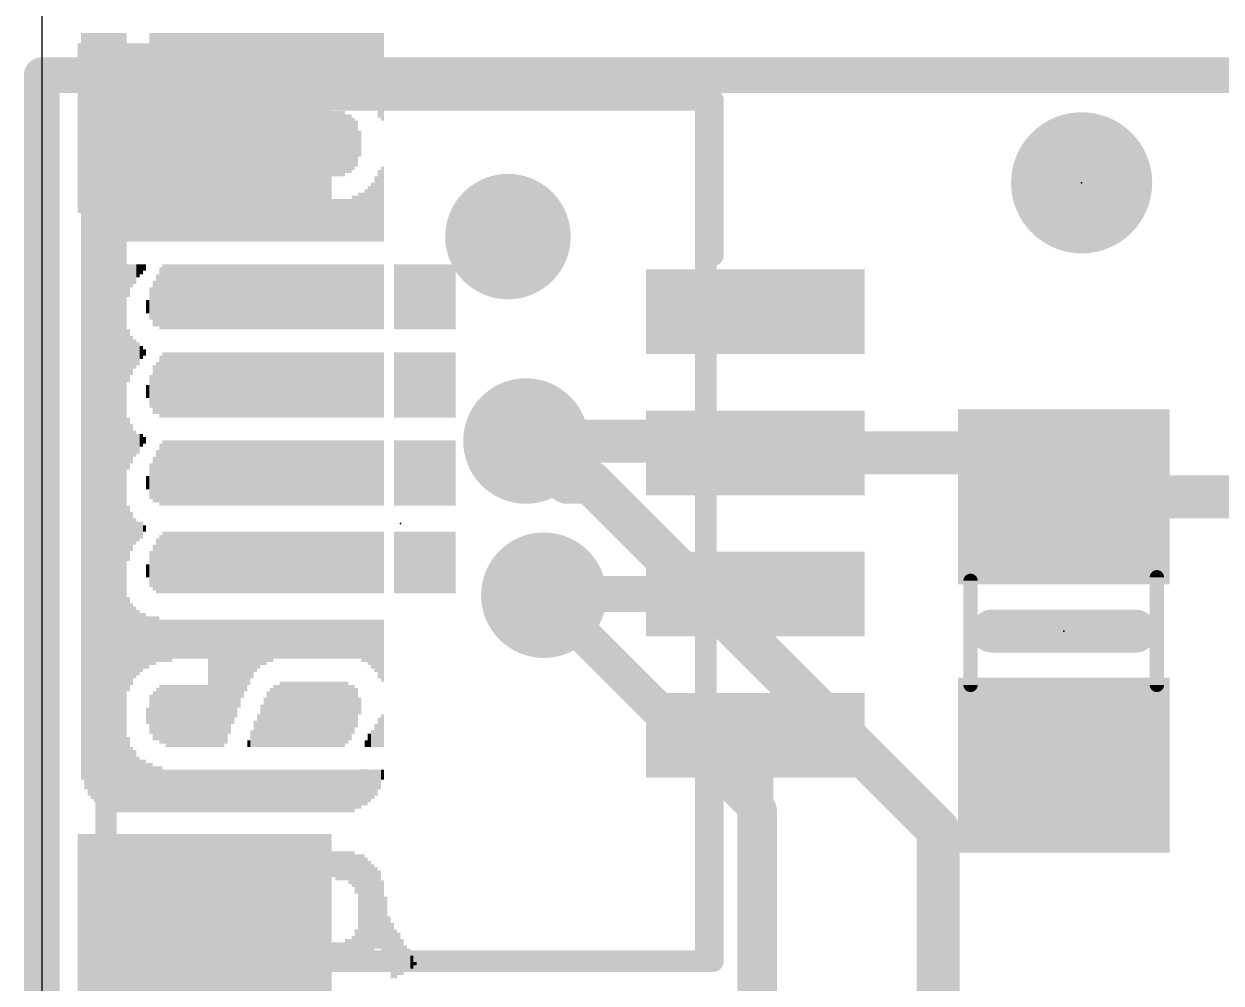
# Model space of a CAD drawing. Extents: x -8.6 to 30.2, y -8.2 to 38.7.
# Drawn here: x -0.13 to 8.35, y 5 to 11.79 of the extents above; entities that cross this region are included whole.
import ezdxf

# ---------------------------------------------------------------- set-up
doc = ezdxf.new("R2010")
doc.units = 0
for name, color, linetype in [('1', 12, 'CONTINUOUS'), ('16', 5, 'CONTINUOUS'), ('18', 110, 'CONTINUOUS'), ('20', 53, 'CONTINUOUS'), ('21', 40, 'CONTINUOUS'), ('22', 6, 'CONTINUOUS'), ('23', 40, 'CONTINUOUS'), ('47', 253, 'CONTINUOUS'), ('51', 253, 'CONTINUOUS')]:
    doc.layers.add(name, color=color, linetype=linetype)

# ---------------------------------------------------------------- blocks, each defined once
blk = doc.blocks.new('RECT')
blk.add_solid([(-0.5, -0.5), (0.5, -0.5), (-0.5, 0.5), (0.5, 0.5)])
blk = doc.blocks.new('PIE')
at = {"const_width": 0.5}
blk.add_lwpolyline([(0, -0.25, 1), (0, 0.25, 1), (0, -0.25)], format="xyb", dxfattribs=at)
blk = doc.blocks.new('ROUNDV')
at = {"const_width": 0.5}
blk.add_lwpolyline([(0, -0.25, 1), (0, 0.25, 1), (0, -0.25)], format="xyb", dxfattribs=at)

msp = doc.modelspace()

# ---------------------------------------------------------------- linework, layer by layer
at = {"layer": '1'}
for points, const_width in [([(0, 0), (0, 11.43)], 0.254), ([(0, 11.43), (25.4, 11.43)], 0.254), ([(4.9698, 8.8392), (3.429, 8.8392)], 0.3048), ([(5.054, 8.755), (4.9698, 8.8392)], 0.3048), ([(5.054, 8.755), (6.927, 8.755)], 0.3048), ([(6.927, 8.755), (7.239, 8.443)], 0.3048), ([(7.239, 8.443), (9.718, 8.443)], 0.3048), ([(3.564, 7.755), (3.556, 7.747)], 0.254), ([(5.054, 7.755), (3.564, 7.755)], 0.254), ([(5.054, 6.755), (5.054, 1.677)], 0.254)]:
    msp.add_lwpolyline(points, dxfattribs=dict(at, const_width=const_width))
for points, const_width in [([(0.0635, 11.43, 1), (-0.0635, 11.43)], 0.127), ([(0, 11.4935, 1), (0, 11.3665)], 0.127), ([(3.429, 8.9154, 1), (3.429, 8.763)], 0.1524), ([(5.0237, 8.8931, 1), (4.9159, 8.7853)], 0.1524), ([(4.9698, 8.763, 1), (4.9698, 8.9154)], 0.1524), ([(5.054, 8.8312, 1), (5.054, 8.6788)], 0.1524), ([(6.9809, 8.8089, 1), (6.8731, 8.7011)], 0.1524), ([(6.927, 8.6788, 1), (6.927, 8.8312)], 0.1524), ([(5.0001, 8.7011, 1), (5.1079, 8.8089)], 0.1524), ([(7.239, 8.5192, 1), (7.239, 8.3668)], 0.1524), ([(7.1851, 8.3891, 1), (7.2929, 8.4969)], 0.1524), ([(3.5111, 7.7919, 1), (3.6009, 7.7021)], 0.127), ([(3.564, 7.8185, 1), (3.564, 7.6915)], 0.127), ([(3.6089, 7.7101, 1), (3.5191, 7.7999)], 0.127), ([(5.054, 7.6915, 1), (5.054, 7.8185)], 0.127), ([(5.1175, 6.755, 1), (4.9905, 6.755)], 0.127)]:
    msp.add_lwpolyline(points, format="xyb", dxfattribs=dict(at, const_width=const_width))
at = {"layer": '16'}
for points, const_width in [([(0, 11.43), (25.4, 11.43)], 0.254), ([(0, 0), (0, 11.43)], 0.254), ([(3.429, 8.8392), (3.7211, 8.5471)], 0.3048), ([(3.7211, 8.5471), (3.8874, 8.5471)], 0.3048), ([(3.8874, 8.5471), (6.35, 6.0845)], 0.3048), ([(3.556, 7.747), (5.08, 6.223)], 0.254), ([(5.08, 6.223), (5.08, 1.7048)], 0.254), ([(6.35, 6.0845), (6.35, 2.54)], 0.3048)]:
    msp.add_lwpolyline(points, dxfattribs=dict(at, const_width=const_width))
for points, const_width in [([(0, 11.4935, 1), (0, 11.3665)], 0.127), ([(0.0635, 11.43, 1), (-0.0635, 11.43)], 0.127), ([(3.4829, 8.8931, 1), (3.3751, 8.7853)], 0.1524), ([(3.7211, 8.6233, 1), (3.7211, 8.4709)], 0.1524), ([(3.6672, 8.4932, 1), (3.775, 8.601)], 0.1524), ([(3.9413, 8.601, 1), (3.8335, 8.4932)], 0.1524), ([(3.8874, 8.4709, 1), (3.8874, 8.6233)], 0.1524), ([(3.6009, 7.7919, 1), (3.5111, 7.7021)], 0.127), ([(5.1435, 6.223, 1), (5.0165, 6.223)], 0.127), ([(5.0351, 6.1781, 1), (5.1249, 6.2679)], 0.127), ([(6.4262, 6.0845, 1), (6.2738, 6.0845)], 0.1524), ([(6.2961, 6.0306, 1), (6.4039, 6.1384)], 0.1524)]:
    msp.add_lwpolyline(points, format="xyb", dxfattribs=dict(at, const_width=const_width))
at = {"layer": '20'}
msp.add_line((0, 29.21), (0, 2.54), dxfattribs=at)
at = {"layer": '21'}
for points, const_width in [([(2.154, 11.255), (4.754, 11.255)], 0.1524), ([(4.754, 11.255), (4.754, 10.155)], 0.1524), ([(0.454, 10.355), (0.454, 6.155)], 0.1524), ([(7.747, 7.493), (6.731, 7.493)], 0.3048), ([(4.754, 6.355), (4.754, 5.155)], 0.1524), ([(4.754, 5.155), (2.154, 5.155)], 0.1524)]:
    msp.add_lwpolyline(points, dxfattribs=dict(at, const_width=const_width))
for points, const_width in [([(2.154, 11.2931, 1), (2.154, 11.2169)], 0.0762), ([(4.7921, 11.255, 1), (4.7159, 11.255)], 0.0762), ([(4.754, 11.2169, 1), (4.754, 11.2931)], 0.0762), ([(0.4921, 10.355, 1), (0.4159, 10.355)], 0.0762), ([(4.7159, 10.155, 1), (4.7921, 10.155)], 0.0762), ([(6.731, 7.5692, 1), (6.731, 7.4168)], 0.1524), ([(7.747, 7.4168, 1), (7.747, 7.5692)], 0.1524), ([(4.7921, 6.355, 1), (4.7159, 6.355)], 0.0762), ([(0.4159, 6.155, 1), (0.4921, 6.155)], 0.0762), ([(2.154, 5.1931, 1), (2.154, 5.1169)], 0.0762), ([(4.7159, 5.155, 1), (4.7921, 5.155)], 0.0762), ([(4.754, 5.1169, 1), (4.754, 5.1931)], 0.0762)]:
    msp.add_lwpolyline(points, format="xyb", dxfattribs=dict(at, const_width=const_width))
at = {"layer": '23'}
for p in [(7.366, 10.668), (2.54, 8.255), (7.239, 7.493)]:
    msp.add_point(p, dxfattribs=at)
at = {"layer": '47', "const_width": 0.13}
msp.add_lwpolyline([(0, 6.223), (0, -8.173)], dxfattribs=at)
at = {"layer": '47', "const_width": 0.065}
msp.add_lwpolyline([(0.0325, 6.223, 1), (-0.0325, 6.223)], format="xyb", dxfattribs=at)
at = {"layer": '51'}
for points, const_width in [([(0.454, 11.255), (4.704, 11.255)], 0.1524), ([(0.454, 5.155), (0.454, 11.255)], 0.1524), ([(4.704, 11.255), (4.704, 5.155)], 0.1524), ([(6.579, 7.849), (6.579, 7.112)], 0.1016), ([(7.899, 7.874), (7.899, 7.112)], 0.1016), ([(4.704, 5.155), (0.454, 5.155)], 0.1524)]:
    msp.add_lwpolyline(points, dxfattribs=dict(at, const_width=const_width))
for points, const_width in [([(0.454, 11.2931, 1), (0.454, 11.2169)], 0.0762), ([(0.4921, 11.255, 1), (0.4159, 11.255)], 0.0762), ([(4.7421, 11.255, 1), (4.6659, 11.255)], 0.0762), ([(4.704, 11.2169, 1), (4.704, 11.2931)], 0.0762), ([(6.6044, 7.849, 1), (6.5536, 7.849)], 0.0508), ([(7.9244, 7.874, 1), (7.8736, 7.874)], 0.0508), ([(6.5536, 7.112, 1), (6.6044, 7.112)], 0.0508), ([(7.8736, 7.112, 1), (7.9244, 7.112)], 0.0508), ([(0.454, 5.1931, 1), (0.454, 5.1169)], 0.0762), ([(0.4159, 5.155, 1), (0.4921, 5.155)], 0.0762), ([(4.6659, 5.155, 1), (4.7421, 5.155)], 0.0762), ([(4.704, 5.1169, 1), (4.704, 5.1931)], 0.0762)]:
    msp.add_lwpolyline(points, format="xyb", dxfattribs=dict(at, const_width=const_width))

# ---------------------------------------------------------------- block references
at = {"layer": '1'}
for p, xscale, yscale in [((1.154, 11.055), 1.8, 1.2), ((5.054, 9.755), 1.55, 0.6), ((5.054, 8.755), 1.55, 0.6), ((5.054, 7.755), 1.55, 0.6), ((5.054, 6.755), 1.55, 0.6), ((1.154, 5.455), 1.8, 1.2)]:
    msp.add_blockref('RECT', p, dxfattribs=dict(at, xscale=xscale, yscale=yscale))
msp.add_blockref('PIE', (7.366, 10.668), dxfattribs=at)
at = {"layer": '1', "xscale": 1.24, "yscale": 1.5, "rotation": 270}
for p in [(7.239, 8.443), (7.239, 6.543)]:
    msp.add_blockref('RECT', p, dxfattribs=at)
at = {"layer": '18', "xscale": 0.889, "yscale": 0.889}
for p in [(3.302, 10.287), (3.302, 10.287), (3.429, 8.8392), (3.429, 8.8392), (3.556, 7.747), (3.556, 7.747)]:
    msp.add_blockref('ROUNDV', p, dxfattribs=at)
at = {"layer": '22', "rotation": 270}
for p, xscale, yscale in [((0.2887, 9.0856), 5.2883, 0.0231), ((0.3118, 9.0513), 5.3569, 0.0231), ((0.3349, 9.0284), 5.4026, 0.0231), ((0.358, 9.017), 5.4254, 0.0231), ((0.381, 9.0056), 5.4483, 0.0229), ((0.404, 8.9941), 5.4712, 0.0231), ((0.4271, 8.9941), 5.4712, 0.0231), ((0.4502, 8.9827), 5.494, 0.0231), ((0.4733, 8.9827), 5.494, 0.0231), ((0.4964, 8.97), 5.5194, 0.0231), ((0.5196, 8.97), 5.5194, 0.0231), ((0.5427, 8.97), 5.5194, 0.0231), ((0.5658, 8.97), 5.5194, 0.0231), ((0.5889, 8.97), 5.5194, 0.0231), ((0.7736, 11.5227), 0.414, 0.0231), ((0.7967, 11.5227), 0.414, 0.0231), ((0.8198, 11.5341), 0.3912, 0.0231), ((0.8429, 11.5341), 0.3912, 0.0231), ((0.866, 11.5341), 0.3912, 0.0231), ((0.889, 11.5341), 0.3912, 0.0229), ((0.912, 11.5456), 0.3683, 0.0231), ((0.9351, 11.5456), 0.3683, 0.0231), ((0.9582, 11.5456), 0.3683, 0.0231), ((0.9813, 11.5456), 0.3683, 0.0231), ((1.0044, 11.5456), 0.3683, 0.0231), ((1.0276, 11.5456), 0.3683, 0.0231), ((1.0507, 11.5456), 0.3683, 0.0231), ((1.0738, 11.5456), 0.3683, 0.0231), ((1.0969, 11.5456), 0.3683, 0.0231), ((1.12, 11.5456), 0.3683, 0.0231), ((1.143, 11.5456), 0.3683, 0.0229), ((1.166, 11.5456), 0.3683, 0.0231), ((1.1891, 11.5456), 0.3683, 0.0231), ((1.2122, 11.5456), 0.3683, 0.0231), ((1.2353, 11.5456), 0.3683, 0.0231), ((1.2584, 11.5456), 0.3683, 0.0231), ((1.2816, 11.5456), 0.3683, 0.0231), ((1.3047, 11.5456), 0.3683, 0.0231), ((1.3278, 11.5456), 0.3683, 0.0231), ((1.3509, 11.5456), 0.3683, 0.0231), ((1.374, 11.5456), 0.3683, 0.0231), ((1.397, 11.5456), 0.3683, 0.0229), ((1.42, 11.5456), 0.3683, 0.0231), ((1.4431, 11.5456), 0.3683, 0.0231), ((1.4662, 11.5456), 0.3683, 0.0231), ((1.4893, 11.5456), 0.3683, 0.0231), ((1.5124, 11.5456), 0.3683, 0.0231), ((1.5356, 11.5456), 0.3683, 0.0231), ((1.5587, 11.5456), 0.3683, 0.0231), ((1.5818, 11.5456), 0.3683, 0.0231), ((1.6049, 11.5456), 0.3683, 0.0231), ((1.628, 11.5456), 0.3683, 0.0231), ((1.651, 11.5456), 0.3683, 0.0229), ((1.674, 11.5456), 0.3683, 0.0231), ((1.6971, 11.5456), 0.3683, 0.0231), ((1.7202, 11.5456), 0.3683, 0.0231), ((1.7433, 11.5456), 0.3683, 0.0231), ((1.7664, 11.5456), 0.3683, 0.0231), ((1.7896, 11.5456), 0.3683, 0.0231), ((1.8127, 11.5456), 0.3683, 0.0231), ((1.8358, 11.5456), 0.3683, 0.0231), ((1.8589, 11.5456), 0.3683, 0.0231), ((1.882, 11.5456), 0.3683, 0.0231), ((1.905, 11.5456), 0.3683, 0.0229), ((1.928, 11.5456), 0.3683, 0.0231), ((1.9511, 11.5456), 0.3683, 0.0231), ((1.9742, 11.5456), 0.3683, 0.0231), ((1.9973, 11.5456), 0.3683, 0.0231), ((2.0204, 11.5456), 0.3683, 0.0231), ((2.0436, 11.5456), 0.3683, 0.0231), ((2.0667, 11.5456), 0.3683, 0.0231), ((2.0898, 11.5456), 0.3683, 0.0231), ((2.1129, 11.5341), 0.3912, 0.0231), ((2.136, 11.5341), 0.3912, 0.0231), ((2.159, 11.5341), 0.3912, 0.0229), ((2.182, 11.5341), 0.3912, 0.0231), ((2.2051, 11.5227), 0.414, 0.0231), ((2.2282, 11.5227), 0.414, 0.0231), ((2.2513, 11.5227), 0.414, 0.0231), ((2.2744, 11.51), 0.4394, 0.0231), ((2.2976, 11.4986), 0.4623, 0.0231), ((2.3207, 11.4871), 0.4851, 0.0231), ((2.3438, 11.4757), 0.508, 0.0231), ((2.3669, 11.4643), 0.5309, 0.0231), ((2.39, 11.43), 0.5994, 0.0231), ((2.413, 11.4186), 0.6223, 0.0229), ((0.612, 11.3259), 0.3912, 0.0231), ((0.635, 11.3487), 0.3454, 0.0229), ((0.658, 11.3716), 0.2997, 0.0231), ((0.6811, 11.383), 0.2769, 0.0231), ((0.7042, 11.3944), 0.254, 0.0231), ((0.7273, 11.4059), 0.2311, 0.0231), ((0.7504, 11.4059), 0.2311, 0.0231), ((0.7967, 10.9449), 0.3708, 0.0231), ((0.8198, 10.9449), 0.4166, 0.0231), ((0.8429, 10.9449), 0.4166, 0.0231), ((0.866, 10.9563), 0.4394, 0.0231), ((0.889, 10.9449), 0.4623, 0.0229), ((0.912, 10.9449), 0.4623, 0.0231), ((0.9351, 10.9449), 0.4623, 0.0231), ((0.9582, 10.9449), 0.4623, 0.0231), ((0.9813, 10.9449), 0.4623, 0.0231), ((1.0044, 10.9449), 0.4623, 0.0231), ((1.0276, 10.9449), 0.4623, 0.0231), ((1.0507, 10.9449), 0.4623, 0.0231), ((1.0738, 10.9449), 0.4623, 0.0231), ((1.0969, 10.9449), 0.4623, 0.0231), ((1.12, 10.9449), 0.4623, 0.0231), ((1.143, 10.9449), 0.4623, 0.0229), ((1.166, 10.9449), 0.4623, 0.0231), ((1.1891, 10.9449), 0.4623, 0.0231), ((1.2122, 10.9449), 0.4623, 0.0231), ((1.2353, 10.9449), 0.4623, 0.0231), ((1.2584, 10.9449), 0.4623, 0.0231), ((1.2816, 10.9449), 0.4623, 0.0231), ((1.3047, 10.9449), 0.4623, 0.0231), ((1.3278, 10.9449), 0.4623, 0.0231), ((1.3509, 10.9449), 0.4623, 0.0231), ((1.374, 10.9449), 0.4623, 0.0231), ((1.397, 10.9449), 0.4623, 0.0229), ((1.5818, 10.7137), 0.9246, 0.0231), ((1.6049, 10.7137), 0.9246, 0.0231), ((1.628, 10.7137), 0.9246, 0.0231), ((1.651, 10.7137), 0.9246, 0.0229), ((1.674, 10.7137), 0.9246, 0.0231), ((1.6971, 10.7137), 0.9246, 0.0231), ((1.7202, 10.7137), 0.9246, 0.0231), ((1.7433, 10.7137), 0.9246, 0.0231), ((1.7664, 10.7137), 0.9246, 0.0231), ((1.7896, 10.7137), 0.9246, 0.0231), ((1.8127, 10.7137), 0.9246, 0.0231), ((1.8358, 10.7137), 0.9246, 0.0231), ((1.8589, 10.9449), 0.4623, 0.0231), ((1.882, 10.9449), 0.4623, 0.0231), ((1.905, 10.9449), 0.4623, 0.0229), ((1.928, 10.9449), 0.4623, 0.0231), ((1.9511, 10.9449), 0.4623, 0.0231), ((1.9742, 10.9449), 0.4623, 0.0231), ((1.9973, 10.9449), 0.4623, 0.0231), ((2.0204, 10.9449), 0.4623, 0.0231), ((2.0436, 10.9449), 0.4623, 0.0231), ((2.0667, 10.9449), 0.4623, 0.0231), ((2.0898, 10.9449), 0.4623, 0.0231), ((2.1129, 10.9449), 0.4623, 0.0231), ((2.136, 10.9449), 0.4623, 0.0231), ((2.159, 10.9449), 0.4166, 0.0229), ((2.182, 10.9449), 0.4166, 0.0231), ((2.2051, 10.9449), 0.3708, 0.0231), ((0.7736, 10.9461), 0.2769, 0.0231), ((2.2282, 10.9449), 0.3251, 0.0231), ((2.2513, 10.9449), 0.1829, 0.0231), ((0.7504, 10.9449), 0.1372, 0.0231), ((0.612, 10.5169), 0.5309, 0.0231), ((2.413, 10.5169), 0.5309, 0.0229), ((0.635, 10.4826), 0.4623, 0.0229), ((2.3669, 10.4826), 0.4623, 0.0231), ((2.39, 10.5054), 0.508, 0.0231), ((0.658, 10.4597), 0.4166, 0.0231), ((0.6811, 10.4483), 0.3937, 0.0231), ((0.7042, 10.4369), 0.3708, 0.0231), ((2.2976, 10.4369), 0.3708, 0.0231), ((2.3207, 10.4483), 0.3937, 0.0231), ((2.3438, 10.4597), 0.4166, 0.0231), ((0.7273, 10.4254), 0.348, 0.0231), ((0.7504, 10.4254), 0.348, 0.0231), ((0.7736, 10.414), 0.3251, 0.0231), ((0.7967, 10.414), 0.3251, 0.0231), ((0.8198, 10.4026), 0.3023, 0.0231), ((0.8429, 10.4026), 0.3023, 0.0231), ((0.866, 10.4026), 0.3023, 0.0231), ((0.889, 10.4026), 0.3023, 0.0229), ((0.912, 10.4026), 0.3023, 0.0231), ((0.9351, 10.4026), 0.3023, 0.0231), ((0.9582, 10.4026), 0.3023, 0.0231), ((0.9813, 10.3899), 0.2769, 0.0231), ((1.0044, 10.3899), 0.2769, 0.0231), ((1.0276, 10.3899), 0.2769, 0.0231), ((1.0507, 10.3899), 0.2769, 0.0231), ((1.0738, 10.3899), 0.2769, 0.0231), ((1.0969, 10.3899), 0.2769, 0.0231), ((1.12, 10.3899), 0.2769, 0.0231), ((1.143, 10.3899), 0.2769, 0.0229), ((1.166, 10.3899), 0.2769, 0.0231), ((1.1891, 10.3899), 0.2769, 0.0231), ((1.2122, 10.3899), 0.2769, 0.0231), ((1.2353, 10.3899), 0.2769, 0.0231), ((1.2584, 10.3899), 0.2769, 0.0231), ((1.2816, 10.3899), 0.2769, 0.0231), ((1.3047, 10.3899), 0.2769, 0.0231), ((1.3278, 10.3899), 0.2769, 0.0231), ((1.3509, 10.3899), 0.2769, 0.0231), ((1.374, 10.3899), 0.2769, 0.0231), ((1.397, 10.3899), 0.2769, 0.0229), ((1.42, 10.3899), 0.2769, 0.0231), ((1.4431, 10.3899), 0.2769, 0.0231), ((1.4662, 10.3899), 0.2769, 0.0231), ((1.4893, 10.3899), 0.2769, 0.0231), ((1.5124, 10.3899), 0.2769, 0.0231), ((1.5356, 10.3899), 0.2769, 0.0231), ((1.5587, 10.3899), 0.2769, 0.0231), ((1.8589, 10.3899), 0.2769, 0.0231), ((1.882, 10.3899), 0.2769, 0.0231), ((1.905, 10.3899), 0.2769, 0.0229), ((1.928, 10.3899), 0.2769, 0.0231), ((1.9511, 10.3899), 0.2769, 0.0231), ((1.9742, 10.3899), 0.2769, 0.0231), ((1.9973, 10.3899), 0.2769, 0.0231), ((2.0204, 10.3899), 0.2769, 0.0231), ((2.0436, 10.4026), 0.3023, 0.0231), ((2.0667, 10.4026), 0.3023, 0.0231), ((2.0898, 10.4026), 0.3023, 0.0231), ((2.1129, 10.4026), 0.3023, 0.0231), ((2.136, 10.4026), 0.3023, 0.0231), ((2.159, 10.4026), 0.3023, 0.0229), ((2.182, 10.4026), 0.3023, 0.0231), ((2.2051, 10.414), 0.3251, 0.0231), ((2.2282, 10.414), 0.3251, 0.0231), ((2.2513, 10.4254), 0.348, 0.0231), ((2.2744, 10.4254), 0.348, 0.0231), ((0.612, 9.9759), 0.2311, 0.0231), ((0.635, 10.0101), 0.1626, 0.0229), ((0.658, 10.0216), 0.1397, 0.0231), ((0.6811, 10.0444), 0.094, 0.0231), ((0.7042, 10.0559), 0.0711, 0.0231), ((0.7273, 10.0686), 0.0457, 0.0231), ((0.8198, 9.8361), 0.3683, 0.0231), ((0.8429, 9.8489), 0.4394, 0.0231), ((0.866, 9.8603), 0.4623, 0.0231), ((0.889, 9.8603), 0.4623, 0.0229), ((0.912, 9.8603), 0.4623, 0.0231), ((0.9351, 9.8603), 0.4623, 0.0231), ((0.9582, 9.8603), 0.4623, 0.0231), ((0.9813, 9.8603), 0.4623, 0.0231), ((1.0044, 9.8603), 0.4623, 0.0231), ((1.0276, 9.8603), 0.4623, 0.0231), ((1.0507, 9.8603), 0.4623, 0.0231), ((1.0738, 9.8603), 0.4623, 0.0231), ((1.0969, 9.8603), 0.4623, 0.0231), ((1.12, 9.8603), 0.4623, 0.0231), ((1.143, 9.8603), 0.4623, 0.0229), ((1.166, 9.8603), 0.4623, 0.0231), ((1.1891, 9.8603), 0.4623, 0.0231), ((1.2122, 9.8603), 0.4623, 0.0231), ((1.2353, 9.8603), 0.4623, 0.0231), ((1.2584, 9.8603), 0.4623, 0.0231), ((1.2816, 9.8603), 0.4623, 0.0231), ((1.3047, 9.8603), 0.4623, 0.0231), ((1.3278, 9.8603), 0.4623, 0.0231), ((1.3509, 9.8603), 0.4623, 0.0231), ((1.374, 9.8603), 0.4623, 0.0231), ((1.397, 9.8603), 0.4623, 0.0229), ((1.42, 9.8603), 0.4623, 0.0231), ((1.4431, 9.8603), 0.4623, 0.0231), ((1.4662, 9.8603), 0.4623, 0.0231), ((1.4893, 9.8603), 0.4623, 0.0231), ((1.5124, 9.8603), 0.4623, 0.0231), ((1.5356, 9.8603), 0.4623, 0.0231), ((1.5587, 9.8603), 0.4623, 0.0231), ((1.5818, 9.8603), 0.4623, 0.0231), ((1.6049, 9.8603), 0.4623, 0.0231), ((1.628, 9.8603), 0.4623, 0.0231), ((1.651, 9.8603), 0.4623, 0.0229), ((1.674, 9.8603), 0.4623, 0.0231), ((1.6971, 9.8603), 0.4623, 0.0231), ((1.7202, 9.8603), 0.4623, 0.0231), ((1.7433, 9.8603), 0.4623, 0.0231), ((1.7664, 9.8603), 0.4623, 0.0231), ((1.7896, 9.8603), 0.4623, 0.0231), ((1.8127, 9.8603), 0.4623, 0.0231), ((1.8358, 9.8603), 0.4623, 0.0231), ((1.8589, 9.8603), 0.4623, 0.0231), ((1.882, 9.8603), 0.4623, 0.0231), ((1.905, 9.8603), 0.4623, 0.0229), ((1.928, 9.8603), 0.4623, 0.0231), ((1.9511, 9.8603), 0.4623, 0.0231), ((1.9742, 9.8603), 0.4623, 0.0231), ((1.9973, 9.8603), 0.4623, 0.0231), ((2.0204, 9.8603), 0.4623, 0.0231), ((2.0436, 9.8603), 0.4623, 0.0231), ((2.0667, 9.8603), 0.4623, 0.0231), ((2.0898, 9.8603), 0.4623, 0.0231), ((2.1129, 9.8603), 0.4623, 0.0231), ((2.136, 9.8603), 0.4623, 0.0231), ((2.159, 9.8603), 0.4623, 0.0229), ((2.182, 9.8603), 0.4623, 0.0231), ((2.2051, 9.8603), 0.4623, 0.0231), ((2.2282, 9.8603), 0.4623, 0.0231), ((2.2513, 9.8603), 0.4623, 0.0231), ((2.2744, 9.8603), 0.4623, 0.0231), ((2.2976, 9.8603), 0.4623, 0.0231), ((2.3207, 9.8603), 0.4623, 0.0231), ((2.3438, 9.8603), 0.4623, 0.0231), ((2.3669, 9.8603), 0.4623, 0.0231), ((2.39, 9.8603), 0.4623, 0.0231), ((2.413, 9.8603), 0.4623, 0.0229), ((2.5053, 9.8603), 0.4623, 0.0231), ((2.5284, 9.8603), 0.4623, 0.0231), ((2.5516, 9.8603), 0.4623, 0.0231), ((2.5747, 9.8603), 0.4623, 0.0231), ((2.5978, 9.8603), 0.4623, 0.0231), ((2.6209, 9.8603), 0.4623, 0.0231), ((2.644, 9.8603), 0.4623, 0.0231), ((2.667, 9.8603), 0.4623, 0.0229), ((2.69, 9.8603), 0.4623, 0.0231), ((2.7131, 9.8603), 0.4623, 0.0231), ((2.7362, 9.8603), 0.4623, 0.0231), ((2.7593, 9.8603), 0.4623, 0.0231), ((2.7824, 9.8603), 0.4623, 0.0231), ((2.8056, 9.8603), 0.4623, 0.0231), ((2.8287, 9.8603), 0.4623, 0.0231), ((2.8518, 9.8603), 0.4623, 0.0231), ((2.8749, 9.8603), 0.4623, 0.0231), ((2.898, 9.8603), 0.4623, 0.0231), ((2.921, 9.8603), 0.4623, 0.0229), ((0.7736, 9.8133), 0.2311, 0.0231), ((0.7967, 9.8133), 0.3226, 0.0231), ((0.7504, 9.7904), 0.094, 0.0231), ((0.612, 9.4437), 0.3708, 0.0231), ((0.635, 9.445), 0.2769, 0.0229), ((0.658, 9.4564), 0.2083, 0.0231), ((0.6811, 9.4564), 0.1626, 0.0231), ((0.7042, 9.4666), 0.0914, 0.0231), ((0.7273, 9.4666), 0.0457, 0.0231), ((0.8429, 9.224), 0.4394, 0.0231), ((0.866, 9.2354), 0.4623, 0.0231), ((0.889, 9.2354), 0.4623, 0.0229), ((0.912, 9.2354), 0.4623, 0.0231), ((0.9351, 9.2354), 0.4623, 0.0231), ((0.9582, 9.2354), 0.4623, 0.0231), ((0.9813, 9.2354), 0.4623, 0.0231), ((1.0044, 9.2354), 0.4623, 0.0231), ((1.0276, 9.2354), 0.4623, 0.0231), ((1.0507, 9.2354), 0.4623, 0.0231), ((1.0738, 9.2354), 0.4623, 0.0231), ((1.0969, 9.2354), 0.4623, 0.0231), ((1.12, 9.2354), 0.4623, 0.0231), ((1.143, 9.2354), 0.4623, 0.0229), ((1.166, 9.2354), 0.4623, 0.0231), ((1.1891, 9.2354), 0.4623, 0.0231), ((1.2122, 9.2354), 0.4623, 0.0231), ((1.2353, 9.2354), 0.4623, 0.0231), ((1.2584, 9.2354), 0.4623, 0.0231), ((1.2816, 9.2354), 0.4623, 0.0231), ((1.3047, 9.2354), 0.4623, 0.0231), ((1.3278, 9.2354), 0.4623, 0.0231), ((1.3509, 9.2354), 0.4623, 0.0231), ((1.374, 9.2354), 0.4623, 0.0231), ((1.397, 9.2354), 0.4623, 0.0229), ((1.42, 9.2354), 0.4623, 0.0231), ((1.4431, 9.2354), 0.4623, 0.0231), ((1.4662, 9.2354), 0.4623, 0.0231), ((1.4893, 9.2354), 0.4623, 0.0231), ((1.5124, 9.2354), 0.4623, 0.0231), ((1.5356, 9.2354), 0.4623, 0.0231), ((1.5587, 9.2354), 0.4623, 0.0231), ((1.5818, 9.2354), 0.4623, 0.0231), ((1.6049, 9.2354), 0.4623, 0.0231), ((1.628, 9.2354), 0.4623, 0.0231), ((1.651, 9.2354), 0.4623, 0.0229), ((1.674, 9.2354), 0.4623, 0.0231), ((1.6971, 9.2354), 0.4623, 0.0231), ((1.7202, 9.2354), 0.4623, 0.0231), ((1.7433, 9.2354), 0.4623, 0.0231), ((1.7664, 9.2354), 0.4623, 0.0231), ((1.7896, 9.2354), 0.4623, 0.0231), ((1.8127, 9.2354), 0.4623, 0.0231), ((1.8358, 9.2354), 0.4623, 0.0231), ((1.8589, 9.2354), 0.4623, 0.0231), ((1.882, 9.2354), 0.4623, 0.0231), ((1.905, 9.2354), 0.4623, 0.0229), ((1.928, 9.2354), 0.4623, 0.0231), ((1.9511, 9.2354), 0.4623, 0.0231), ((1.9742, 9.2354), 0.4623, 0.0231), ((1.9973, 9.2354), 0.4623, 0.0231), ((2.0204, 9.2354), 0.4623, 0.0231), ((2.0436, 9.2354), 0.4623, 0.0231), ((2.0667, 9.2354), 0.4623, 0.0231), ((2.0898, 9.2354), 0.4623, 0.0231), ((2.1129, 9.2354), 0.4623, 0.0231), ((2.136, 9.2354), 0.4623, 0.0231), ((2.159, 9.2354), 0.4623, 0.0229), ((2.182, 9.2354), 0.4623, 0.0231), ((2.2051, 9.2354), 0.4623, 0.0231), ((2.2282, 9.2354), 0.4623, 0.0231), ((2.2513, 9.2354), 0.4623, 0.0231), ((2.2744, 9.2354), 0.4623, 0.0231), ((2.2976, 9.2354), 0.4623, 0.0231), ((2.3207, 9.2354), 0.4623, 0.0231), ((2.3438, 9.2354), 0.4623, 0.0231), ((2.3669, 9.2354), 0.4623, 0.0231), ((2.39, 9.2354), 0.4623, 0.0231), ((2.413, 9.2354), 0.4623, 0.0229), ((2.5053, 9.2354), 0.4623, 0.0231), ((2.5284, 9.2354), 0.4623, 0.0231), ((2.5516, 9.2354), 0.4623, 0.0231), ((2.5747, 9.2354), 0.4623, 0.0231), ((2.5978, 9.2354), 0.4623, 0.0231), ((2.6209, 9.2354), 0.4623, 0.0231), ((2.644, 9.2354), 0.4623, 0.0231), ((2.667, 9.2354), 0.4623, 0.0229), ((2.69, 9.2354), 0.4623, 0.0231), ((2.7131, 9.2354), 0.4623, 0.0231), ((2.7362, 9.2354), 0.4623, 0.0231), ((2.7593, 9.2354), 0.4623, 0.0231), ((2.7824, 9.2354), 0.4623, 0.0231), ((2.8056, 9.2354), 0.4623, 0.0231), ((2.8287, 9.2354), 0.4623, 0.0231), ((2.8518, 9.2354), 0.4623, 0.0231), ((2.8749, 9.2354), 0.4623, 0.0231), ((2.898, 9.2354), 0.4623, 0.0231), ((2.921, 9.2354), 0.4623, 0.0229), ((0.7967, 9.2024), 0.3454, 0.0231), ((0.8198, 9.2139), 0.3683, 0.0231), ((0.7736, 9.191), 0.2311, 0.0231), ((0.7504, 9.1897), 0.0914, 0.0231), ((0.612, 8.8201), 0.3683, 0.0231), ((0.635, 8.8201), 0.2769, 0.0229), ((0.658, 8.8201), 0.1854, 0.0231), ((0.6811, 8.8201), 0.1397, 0.0231), ((0.7042, 8.8443), 0.0914, 0.0231), ((0.7273, 8.8443), 0.0457, 0.0231), ((0.8429, 8.6017), 0.4394, 0.0231), ((0.866, 8.6131), 0.4623, 0.0231), ((0.889, 8.6131), 0.4623, 0.0229), ((0.912, 8.6131), 0.4623, 0.0231), ((0.9351, 8.6131), 0.4623, 0.0231), ((0.9582, 8.6131), 0.4623, 0.0231), ((0.9813, 8.6131), 0.4623, 0.0231), ((1.0044, 8.6131), 0.4623, 0.0231), ((1.0276, 8.6131), 0.4623, 0.0231), ((1.0507, 8.6131), 0.4623, 0.0231), ((1.0738, 8.6131), 0.4623, 0.0231), ((1.0969, 8.6131), 0.4623, 0.0231), ((1.12, 8.6131), 0.4623, 0.0231), ((1.143, 8.6131), 0.4623, 0.0229), ((1.166, 8.6131), 0.4623, 0.0231), ((1.1891, 8.6131), 0.4623, 0.0231), ((1.2122, 8.6131), 0.4623, 0.0231), ((1.2353, 8.6131), 0.4623, 0.0231), ((1.2584, 8.6131), 0.4623, 0.0231), ((1.2816, 8.6131), 0.4623, 0.0231), ((1.3047, 8.6131), 0.4623, 0.0231), ((1.3278, 8.6131), 0.4623, 0.0231), ((1.3509, 8.6131), 0.4623, 0.0231), ((1.374, 8.6131), 0.4623, 0.0231), ((1.397, 8.6131), 0.4623, 0.0229), ((1.42, 8.6131), 0.4623, 0.0231), ((1.4431, 8.6131), 0.4623, 0.0231), ((1.4662, 8.6131), 0.4623, 0.0231), ((1.4893, 8.6131), 0.4623, 0.0231), ((1.5124, 8.6131), 0.4623, 0.0231), ((1.5356, 8.6131), 0.4623, 0.0231), ((1.5587, 8.6131), 0.4623, 0.0231), ((1.5818, 8.6131), 0.4623, 0.0231), ((1.6049, 8.6131), 0.4623, 0.0231), ((1.628, 8.6131), 0.4623, 0.0231), ((1.651, 8.6131), 0.4623, 0.0229), ((1.674, 8.6131), 0.4623, 0.0231), ((1.6971, 8.6131), 0.4623, 0.0231), ((1.7202, 8.6131), 0.4623, 0.0231), ((1.7433, 8.6131), 0.4623, 0.0231), ((1.7664, 8.6131), 0.4623, 0.0231), ((1.7896, 8.6131), 0.4623, 0.0231), ((1.8127, 8.6131), 0.4623, 0.0231), ((1.8358, 8.6131), 0.4623, 0.0231), ((1.8589, 8.6131), 0.4623, 0.0231), ((1.882, 8.6131), 0.4623, 0.0231), ((1.905, 8.6131), 0.4623, 0.0229), ((1.928, 8.6131), 0.4623, 0.0231), ((1.9511, 8.6131), 0.4623, 0.0231), ((1.9742, 8.6131), 0.4623, 0.0231), ((1.9973, 8.6131), 0.4623, 0.0231), ((2.0204, 8.6131), 0.4623, 0.0231), ((2.0436, 8.6131), 0.4623, 0.0231), ((2.0667, 8.6131), 0.4623, 0.0231), ((2.0898, 8.6131), 0.4623, 0.0231), ((2.1129, 8.6131), 0.4623, 0.0231), ((2.136, 8.6131), 0.4623, 0.0231), ((2.159, 8.6131), 0.4623, 0.0229), ((2.182, 8.6131), 0.4623, 0.0231), ((2.2051, 8.6131), 0.4623, 0.0231), ((2.2282, 8.6131), 0.4623, 0.0231), ((2.2513, 8.6131), 0.4623, 0.0231), ((2.2744, 8.6131), 0.4623, 0.0231), ((2.2976, 8.6131), 0.4623, 0.0231), ((2.3207, 8.6131), 0.4623, 0.0231), ((2.3438, 8.6131), 0.4623, 0.0231), ((2.3669, 8.6131), 0.4623, 0.0231), ((2.39, 8.6131), 0.4623, 0.0231), ((2.413, 8.6131), 0.4623, 0.0229), ((2.5053, 8.6131), 0.4623, 0.0231), ((2.5284, 8.6131), 0.4623, 0.0231), ((2.5516, 8.6131), 0.4623, 0.0231), ((2.5747, 8.6131), 0.4623, 0.0231), ((2.5978, 8.6131), 0.4623, 0.0231), ((2.6209, 8.6131), 0.4623, 0.0231), ((2.644, 8.6131), 0.4623, 0.0231), ((2.667, 8.6131), 0.4623, 0.0229), ((2.69, 8.6131), 0.4623, 0.0231), ((2.7131, 8.6131), 0.4623, 0.0231), ((2.7362, 8.6131), 0.4623, 0.0231), ((2.7593, 8.6131), 0.4623, 0.0231), ((2.7824, 8.6131), 0.4623, 0.0231), ((2.8056, 8.6131), 0.4623, 0.0231), ((2.8287, 8.6131), 0.4623, 0.0231), ((2.8518, 8.6131), 0.4623, 0.0231), ((2.8749, 8.6131), 0.4623, 0.0231), ((2.898, 8.6131), 0.4623, 0.0231), ((2.921, 8.6131), 0.4623, 0.0229), ((0.8198, 8.5903), 0.3708, 0.0231), ((0.7736, 8.5547), 0.254, 0.0231), ((0.7967, 8.5662), 0.3226, 0.0231), ((0.7504, 8.5433), 0.094, 0.0231), ((0.612, 8.1852), 0.3937, 0.0231), ((0.635, 8.1979), 0.2769, 0.0229), ((0.658, 8.1979), 0.1854, 0.0231), ((0.6811, 8.1979), 0.1397, 0.0231), ((0.7042, 8.2093), 0.1168, 0.0231), ((0.7273, 8.2194), 0.0457, 0.0231), ((0.8198, 7.9553), 0.3912, 0.0231), ((0.8429, 7.9667), 0.414, 0.0231), ((0.866, 7.9781), 0.4369, 0.0231), ((0.889, 7.9781), 0.4369, 0.0229), ((0.912, 7.9781), 0.4369, 0.0231), ((0.9351, 7.9781), 0.4369, 0.0231), ((0.9582, 7.9781), 0.4369, 0.0231), ((0.9813, 7.9781), 0.4369, 0.0231), ((1.0044, 7.9781), 0.4369, 0.0231), ((1.0276, 7.9781), 0.4369, 0.0231), ((1.0507, 7.9781), 0.4369, 0.0231), ((1.0738, 7.9781), 0.4369, 0.0231), ((1.0969, 7.9781), 0.4369, 0.0231), ((1.12, 7.9781), 0.4369, 0.0231), ((1.143, 7.9781), 0.4369, 0.0229), ((1.166, 7.9781), 0.4369, 0.0231), ((1.1891, 7.9781), 0.4369, 0.0231), ((1.2122, 7.9781), 0.4369, 0.0231), ((1.2353, 7.9781), 0.4369, 0.0231), ((1.2584, 7.9781), 0.4369, 0.0231), ((1.2816, 7.9781), 0.4369, 0.0231), ((1.3047, 7.9781), 0.4369, 0.0231), ((1.3278, 7.9781), 0.4369, 0.0231), ((1.3509, 7.9781), 0.4369, 0.0231), ((1.374, 7.9781), 0.4369, 0.0231), ((1.397, 7.9781), 0.4369, 0.0229), ((1.42, 7.9781), 0.4369, 0.0231), ((1.4431, 7.9781), 0.4369, 0.0231), ((1.4662, 7.9781), 0.4369, 0.0231), ((1.4893, 7.9781), 0.4369, 0.0231), ((1.5124, 7.9781), 0.4369, 0.0231), ((1.5356, 7.9781), 0.4369, 0.0231), ((1.5587, 7.9781), 0.4369, 0.0231), ((1.5818, 7.9781), 0.4369, 0.0231), ((1.6049, 7.9781), 0.4369, 0.0231), ((1.628, 7.9781), 0.4369, 0.0231), ((1.651, 7.9781), 0.4369, 0.0229), ((1.674, 7.9781), 0.4369, 0.0231), ((1.6971, 7.9781), 0.4369, 0.0231), ((1.7202, 7.9781), 0.4369, 0.0231), ((1.7433, 7.9781), 0.4369, 0.0231), ((1.7664, 7.9781), 0.4369, 0.0231), ((1.7896, 7.9781), 0.4369, 0.0231), ((1.8127, 7.9781), 0.4369, 0.0231), ((1.8358, 7.9781), 0.4369, 0.0231), ((1.8589, 7.9781), 0.4369, 0.0231), ((1.882, 7.9781), 0.4369, 0.0231), ((1.905, 7.9781), 0.4369, 0.0229), ((1.928, 7.9781), 0.4369, 0.0231), ((1.9511, 7.9781), 0.4369, 0.0231), ((1.9742, 7.9781), 0.4369, 0.0231), ((1.9973, 7.9781), 0.4369, 0.0231), ((2.0204, 7.9781), 0.4369, 0.0231), ((2.0436, 7.9781), 0.4369, 0.0231), ((2.0667, 7.9781), 0.4369, 0.0231), ((2.0898, 7.9781), 0.4369, 0.0231), ((2.1129, 7.9781), 0.4369, 0.0231), ((2.136, 7.9781), 0.4369, 0.0231), ((2.159, 7.9781), 0.4369, 0.0229), ((2.182, 7.9781), 0.4369, 0.0231), ((2.2051, 7.9781), 0.4369, 0.0231), ((2.2282, 7.9781), 0.4369, 0.0231), ((2.2513, 7.9781), 0.4369, 0.0231), ((2.2744, 7.9781), 0.4369, 0.0231), ((2.2976, 7.9781), 0.4369, 0.0231), ((2.3207, 7.9781), 0.4369, 0.0231), ((2.3438, 7.9781), 0.4369, 0.0231), ((2.3669, 7.9781), 0.4369, 0.0231), ((2.39, 7.9781), 0.4369, 0.0231), ((2.413, 7.9781), 0.4369, 0.0229), ((2.5053, 7.9781), 0.4369, 0.0231), ((2.5284, 7.9781), 0.4369, 0.0231), ((2.5516, 7.9781), 0.4369, 0.0231), ((2.5747, 7.9781), 0.4369, 0.0231), ((2.5978, 7.9781), 0.4369, 0.0231), ((2.6209, 7.9781), 0.4369, 0.0231), ((2.644, 7.9781), 0.4369, 0.0231), ((2.667, 7.9781), 0.4369, 0.0229), ((2.69, 7.9781), 0.4369, 0.0231), ((2.7131, 7.9781), 0.4369, 0.0231), ((2.7362, 7.9781), 0.4369, 0.0231), ((2.7593, 7.9781), 0.4369, 0.0231), ((2.7824, 7.9781), 0.4369, 0.0231), ((2.8056, 7.9781), 0.4369, 0.0231), ((2.8287, 7.9781), 0.4369, 0.0231), ((2.8518, 7.9781), 0.4369, 0.0231), ((2.8749, 7.9781), 0.4369, 0.0231), ((2.898, 7.9781), 0.4369, 0.0231), ((2.921, 7.9781), 0.4369, 0.0229), ((0.7736, 7.9324), 0.254, 0.0231), ((0.7967, 7.9439), 0.3226, 0.0231), ((0.7504, 7.9197), 0.0914, 0.0231), ((0.612, 7.4003), 0.668, 0.0231), ((0.635, 7.4003), 0.5766, 0.0229), ((0.658, 7.4117), 0.508, 0.0231), ((0.6811, 7.4117), 0.4623, 0.0231), ((0.7042, 7.4117), 0.4166, 0.0231), ((0.7273, 7.4232), 0.3937, 0.0231), ((0.7504, 7.4117), 0.3708, 0.0231), ((0.7736, 7.4244), 0.3454, 0.0231), ((0.7967, 7.4244), 0.3454, 0.0231), ((0.8198, 7.4359), 0.3226, 0.0231), ((0.8429, 7.4244), 0.2997, 0.0231), ((0.866, 7.4244), 0.2997, 0.0231), ((0.889, 7.4244), 0.2997, 0.0229), ((0.912, 7.4244), 0.2997, 0.0231), ((0.9351, 7.4359), 0.2769, 0.0231), ((0.9582, 7.4359), 0.2769, 0.0231), ((0.9813, 7.4359), 0.2769, 0.0231), ((1.0044, 7.4359), 0.2769, 0.0231), ((1.0276, 7.4359), 0.2769, 0.0231), ((1.0507, 7.4359), 0.2769, 0.0231), ((1.0738, 7.4359), 0.2769, 0.0231), ((1.0969, 7.4359), 0.2769, 0.0231), ((1.12, 7.4359), 0.2769, 0.0231), ((1.143, 7.4359), 0.2769, 0.0229), ((1.166, 7.4359), 0.2769, 0.0231), ((1.1891, 7.1234), 0.9017, 0.0231), ((1.2122, 7.1234), 0.9017, 0.0231), ((1.2353, 7.1234), 0.9017, 0.0231), ((1.2584, 7.1234), 0.9017, 0.0231), ((1.2816, 7.1234), 0.9017, 0.0231), ((1.3047, 7.1349), 0.8788, 0.0231), ((1.3278, 7.1704), 0.8077, 0.0231), ((1.3509, 7.2047), 0.7391, 0.0231), ((1.374, 7.2276), 0.6934, 0.0231), ((1.397, 7.2619), 0.6248, 0.0229), ((1.42, 7.2974), 0.5537, 0.0231), ((1.4431, 7.3203), 0.508, 0.0231), ((1.4662, 7.3431), 0.4623, 0.0231), ((1.4893, 7.366), 0.4166, 0.0231), ((1.5124, 7.3889), 0.3708, 0.0231), ((1.5356, 7.4003), 0.348, 0.0231), ((1.5587, 7.413), 0.3226, 0.0231), ((1.5818, 7.413), 0.3226, 0.0231), ((1.6049, 7.4244), 0.2997, 0.0231), ((1.628, 7.4244), 0.2997, 0.0231), ((1.651, 7.4359), 0.2769, 0.0229), ((1.674, 7.4359), 0.2769, 0.0231), ((1.6971, 7.4359), 0.2769, 0.0231), ((1.7202, 7.4359), 0.2769, 0.0231), ((1.7433, 7.4359), 0.2769, 0.0231), ((1.7664, 7.4359), 0.2769, 0.0231), ((1.7896, 7.4359), 0.2769, 0.0231), ((1.8127, 7.4359), 0.2769, 0.0231), ((1.8358, 7.4359), 0.2769, 0.0231), ((1.8589, 7.4359), 0.2769, 0.0231), ((1.882, 7.4359), 0.2769, 0.0231), ((1.905, 7.4359), 0.2769, 0.0229), ((1.928, 7.4359), 0.2769, 0.0231), ((1.9511, 7.4359), 0.2769, 0.0231), ((1.9742, 7.4359), 0.2769, 0.0231), ((1.9973, 7.4359), 0.2769, 0.0231), ((2.0204, 7.4359), 0.2769, 0.0231), ((2.0436, 7.4359), 0.2769, 0.0231), ((2.0667, 7.4359), 0.2769, 0.0231), ((2.0898, 7.4359), 0.2769, 0.0231), ((2.1129, 7.4359), 0.2769, 0.0231), ((2.136, 7.4359), 0.2769, 0.0231), ((2.159, 7.4359), 0.2769, 0.0229), ((2.182, 7.4359), 0.2769, 0.0231), ((2.2051, 7.4359), 0.2769, 0.0231), ((2.2282, 7.4359), 0.2769, 0.0231), ((2.2513, 7.4359), 0.2769, 0.0231), ((2.2744, 7.4244), 0.2997, 0.0231), ((2.2976, 7.4244), 0.2997, 0.0231), ((2.3207, 7.413), 0.3226, 0.0231), ((2.3438, 7.4003), 0.348, 0.0231), ((2.3669, 7.3889), 0.3708, 0.0231), ((2.39, 7.366), 0.4166, 0.0231), ((2.413, 7.3546), 0.4394, 0.0229), ((1.6971, 6.9037), 0.4623, 0.0231), ((1.7202, 6.9037), 0.4623, 0.0231), ((1.7433, 6.9037), 0.4623, 0.0231), ((1.7664, 6.9037), 0.4623, 0.0231), ((1.7896, 6.9037), 0.4623, 0.0231), ((1.8127, 6.9037), 0.4623, 0.0231), ((1.8358, 6.9037), 0.4623, 0.0231), ((1.8589, 6.9037), 0.4623, 0.0231), ((1.882, 6.9037), 0.4623, 0.0231), ((1.905, 6.9037), 0.4623, 0.0229), ((1.928, 6.9037), 0.4623, 0.0231), ((1.9511, 6.9037), 0.4623, 0.0231), ((1.9742, 6.9037), 0.4623, 0.0231), ((1.9973, 6.9037), 0.4623, 0.0231), ((2.0204, 6.9037), 0.4623, 0.0231), ((2.0436, 6.9037), 0.4623, 0.0231), ((2.0667, 6.9037), 0.4623, 0.0231), ((2.0898, 6.9037), 0.4623, 0.0231), ((2.1129, 6.9037), 0.4623, 0.0231), ((2.136, 6.9037), 0.4623, 0.0231), ((2.159, 6.9152), 0.4394, 0.0229), ((0.7736, 6.905), 0.2769, 0.0231), ((0.7967, 6.8923), 0.348, 0.0231), ((0.8198, 6.9037), 0.3708, 0.0231), ((0.8429, 6.9037), 0.4166, 0.0231), ((0.866, 6.9037), 0.4166, 0.0231), ((0.889, 6.8923), 0.4394, 0.0229), ((0.912, 6.8923), 0.4394, 0.0231), ((0.9351, 6.8923), 0.4394, 0.0231), ((0.9582, 6.8923), 0.4394, 0.0231), ((0.9813, 6.8923), 0.4394, 0.0231), ((1.0044, 6.8923), 0.4394, 0.0231), ((1.0276, 6.8923), 0.4394, 0.0231), ((1.0507, 6.8923), 0.4394, 0.0231), ((1.0738, 6.8923), 0.4394, 0.0231), ((1.0969, 6.8923), 0.4394, 0.0231), ((1.12, 6.8923), 0.4394, 0.0231), ((1.143, 6.8923), 0.4394, 0.0229), ((1.166, 6.8923), 0.4394, 0.0231), ((1.6049, 6.8694), 0.3937, 0.0231), ((1.628, 6.8809), 0.4166, 0.0231), ((1.651, 6.8923), 0.4394, 0.0229), ((1.674, 6.8923), 0.4394, 0.0231), ((2.182, 6.9152), 0.3937, 0.0231), ((2.2051, 6.9393), 0.3454, 0.0231), ((2.2282, 6.9507), 0.2769, 0.0231), ((1.5587, 6.8224), 0.2997, 0.0231), ((1.5818, 6.8466), 0.348, 0.0231), ((2.2513, 6.9621), 0.1168, 0.0231), ((0.7504, 6.8923), 0.1143, 0.0231), ((1.5356, 6.7881), 0.2311, 0.0231), ((2.39, 6.7767), 0.2083, 0.0231), ((2.413, 6.7881), 0.2311, 0.0229), ((1.4893, 6.731), 0.1168, 0.0231), ((1.5124, 6.7653), 0.1854, 0.0231), ((2.3438, 6.731), 0.1168, 0.0231), ((2.3669, 6.7539), 0.1626, 0.0231), ((0.612, 6.477), 0.5334, 0.0231), ((1.4662, 6.6954), 0.0457, 0.0231), ((2.2976, 6.6954), 0.0457, 0.0231), ((2.3207, 6.7196), 0.094, 0.0231), ((0.635, 6.4414), 0.4623, 0.0229), ((0.658, 6.43), 0.4394, 0.0231), ((0.6811, 6.4072), 0.3937, 0.0231), ((0.7042, 6.3957), 0.3708, 0.0231), ((0.7273, 6.3957), 0.3708, 0.0231), ((0.7504, 6.3843), 0.348, 0.0231), ((0.7736, 6.3843), 0.348, 0.0231), ((0.7967, 6.3729), 0.3251, 0.0231), ((0.8198, 6.3729), 0.3251, 0.0231), ((0.8429, 6.3729), 0.3251, 0.0231), ((0.866, 6.3614), 0.3023, 0.0231), ((0.889, 6.3614), 0.3023, 0.0229), ((0.912, 6.3614), 0.3023, 0.0231), ((0.9351, 6.3614), 0.3023, 0.0231), ((0.9582, 6.3614), 0.3023, 0.0231), ((0.9813, 6.3614), 0.3023, 0.0231), ((1.0044, 6.3614), 0.3023, 0.0231), ((1.0276, 6.3614), 0.3023, 0.0231), ((1.0507, 6.3614), 0.3023, 0.0231), ((1.0738, 6.3614), 0.3023, 0.0231), ((1.0969, 6.3614), 0.3023, 0.0231), ((1.12, 6.3614), 0.3023, 0.0231), ((1.143, 6.3614), 0.3023, 0.0229), ((1.166, 6.3614), 0.3023, 0.0231), ((1.1891, 6.3614), 0.3023, 0.0231), ((1.2122, 6.3614), 0.3023, 0.0231), ((1.2353, 6.3614), 0.3023, 0.0231), ((1.2584, 6.3614), 0.3023, 0.0231), ((1.2816, 6.3614), 0.3023, 0.0231), ((1.3047, 6.3614), 0.3023, 0.0231), ((1.3278, 6.3614), 0.3023, 0.0231), ((1.3509, 6.3614), 0.3023, 0.0231), ((1.374, 6.3614), 0.3023, 0.0231), ((1.397, 6.3614), 0.3023, 0.0229), ((1.42, 6.3614), 0.3023, 0.0231), ((1.4431, 6.3614), 0.3023, 0.0231), ((1.4662, 6.3614), 0.3023, 0.0231), ((1.4893, 6.3614), 0.3023, 0.0231), ((1.5124, 6.3614), 0.3023, 0.0231), ((1.5356, 6.3614), 0.3023, 0.0231), ((1.5587, 6.3614), 0.3023, 0.0231), ((1.5818, 6.3614), 0.3023, 0.0231), ((1.6049, 6.3614), 0.3023, 0.0231), ((1.628, 6.3614), 0.3023, 0.0231), ((1.651, 6.3614), 0.3023, 0.0229), ((1.674, 6.3614), 0.3023, 0.0231), ((1.6971, 6.3614), 0.3023, 0.0231), ((1.7202, 6.3614), 0.3023, 0.0231), ((1.7433, 6.3614), 0.3023, 0.0231), ((1.7664, 6.3614), 0.3023, 0.0231), ((1.7896, 6.3614), 0.3023, 0.0231), ((1.8127, 6.3614), 0.3023, 0.0231), ((1.8358, 6.3614), 0.3023, 0.0231), ((1.8589, 6.3614), 0.3023, 0.0231), ((1.882, 6.3614), 0.3023, 0.0231), ((1.905, 6.3614), 0.3023, 0.0229), ((1.928, 6.3614), 0.3023, 0.0231), ((1.9511, 6.3614), 0.3023, 0.0231), ((1.9742, 6.3614), 0.3023, 0.0231), ((1.9973, 6.3614), 0.3023, 0.0231), ((2.0204, 6.3614), 0.3023, 0.0231), ((2.0436, 6.3614), 0.3023, 0.0231), ((2.0667, 6.3614), 0.3023, 0.0231), ((2.0898, 6.3614), 0.3023, 0.0231), ((2.1129, 6.3614), 0.3023, 0.0231), ((2.136, 6.3614), 0.3023, 0.0231), ((2.159, 6.3614), 0.3023, 0.0229), ((2.182, 6.3614), 0.3023, 0.0231), ((2.2051, 6.3614), 0.3023, 0.0231), ((2.2282, 6.3741), 0.2769, 0.0231), ((2.2513, 6.3741), 0.2769, 0.0231), ((2.2744, 6.3856), 0.254, 0.0231), ((2.2976, 6.3856), 0.254, 0.0231), ((2.3207, 6.397), 0.2311, 0.0231), ((2.3438, 6.4084), 0.2083, 0.0231), ((2.3669, 6.4199), 0.1854, 0.0231), ((2.39, 6.4427), 0.1397, 0.0231), ((2.413, 6.477), 0.0711, 0.0229), ((0.381, 5.5067), 0.7163, 0.0229), ((0.404, 5.5067), 0.762, 0.0231), ((0.4271, 5.5067), 0.762, 0.0231), ((0.4502, 5.5067), 0.8077, 0.0231), ((0.4733, 5.7721), 0.2769, 0.0231), ((0.4964, 5.8064), 0.254, 0.0231), ((0.5196, 5.8179), 0.2311, 0.0231), ((0.5427, 5.8306), 0.2057, 0.0231), ((0.5658, 5.8306), 0.2057, 0.0231), ((0.5889, 5.8306), 0.2057, 0.0231), ((0.612, 5.8306), 0.2057, 0.0231), ((0.635, 5.8306), 0.2057, 0.0229), ((0.658, 5.842), 0.1829, 0.0231), ((0.6811, 5.842), 0.1829, 0.0231), ((0.7042, 5.842), 0.1829, 0.0231), ((0.7273, 5.842), 0.1829, 0.0231), ((0.7504, 5.842), 0.1829, 0.0231), ((0.7736, 5.842), 0.1829, 0.0231), ((0.7967, 5.842), 0.1829, 0.0231), ((0.8198, 5.842), 0.1829, 0.0231), ((0.8429, 5.842), 0.1829, 0.0231), ((0.866, 5.842), 0.1829, 0.0231), ((0.889, 5.842), 0.1829, 0.0229), ((0.912, 5.842), 0.1829, 0.0231), ((0.9351, 5.842), 0.1829, 0.0231), ((0.9582, 5.842), 0.1829, 0.0231), ((0.9813, 5.842), 0.1829, 0.0231), ((1.0044, 5.842), 0.1829, 0.0231), ((1.0276, 5.842), 0.1829, 0.0231), ((1.0507, 5.842), 0.1829, 0.0231), ((1.0738, 5.842), 0.1829, 0.0231), ((1.0969, 5.842), 0.1829, 0.0231), ((1.12, 5.842), 0.1829, 0.0231), ((1.143, 5.842), 0.1829, 0.0229), ((1.166, 5.842), 0.1829, 0.0231), ((1.1891, 5.842), 0.1829, 0.0231), ((1.2122, 5.842), 0.1829, 0.0231), ((1.2353, 5.842), 0.1829, 0.0231), ((1.2584, 5.842), 0.1829, 0.0231), ((1.2816, 5.842), 0.1829, 0.0231), ((1.3047, 5.842), 0.1829, 0.0231), ((1.3278, 5.842), 0.1829, 0.0231), ((1.3509, 5.842), 0.1829, 0.0231), ((1.374, 5.842), 0.1829, 0.0231), ((1.397, 5.842), 0.1829, 0.0229), ((1.42, 5.842), 0.1829, 0.0231), ((1.4431, 5.842), 0.1829, 0.0231), ((1.4662, 5.842), 0.1829, 0.0231), ((1.4893, 5.842), 0.1829, 0.0231), ((1.5124, 5.842), 0.1829, 0.0231), ((1.5356, 5.842), 0.1829, 0.0231), ((1.5587, 5.842), 0.1829, 0.0231), ((1.5818, 5.842), 0.1829, 0.0231), ((1.6049, 5.842), 0.1829, 0.0231), ((1.628, 5.842), 0.1829, 0.0231), ((1.651, 5.842), 0.1829, 0.0229), ((1.674, 5.842), 0.1829, 0.0231), ((1.6971, 5.842), 0.1829, 0.0231), ((1.7202, 5.842), 0.1829, 0.0231), ((1.7433, 5.842), 0.1829, 0.0231), ((1.7664, 5.842), 0.1829, 0.0231), ((1.7896, 5.842), 0.1829, 0.0231), ((1.8127, 5.842), 0.1829, 0.0231), ((1.8358, 5.842), 0.1829, 0.0231), ((1.8589, 5.842), 0.1829, 0.0231), ((1.882, 5.842), 0.1829, 0.0231), ((1.905, 5.842), 0.1829, 0.0229), ((1.928, 5.842), 0.1829, 0.0231), ((1.9511, 5.842), 0.1829, 0.0231), ((1.9742, 5.842), 0.1829, 0.0231), ((1.9973, 5.842), 0.1829, 0.0231), ((2.0204, 5.842), 0.1829, 0.0231), ((2.0436, 5.842), 0.1829, 0.0231), ((2.0667, 5.842), 0.1829, 0.0231), ((2.0898, 5.8306), 0.2057, 0.0231), ((2.1129, 5.8306), 0.2057, 0.0231), ((2.136, 5.8306), 0.2057, 0.0231), ((2.159, 5.8306), 0.2057, 0.0229), ((2.182, 5.8179), 0.2311, 0.0231), ((2.2051, 5.8064), 0.254, 0.0231), ((2.2282, 5.7721), 0.2769, 0.0231), ((2.2513, 5.5182), 0.7849, 0.0231), ((2.2744, 5.5296), 0.762, 0.0231), ((2.2976, 5.5182), 0.7391, 0.0231), ((2.3207, 5.5182), 0.6934, 0.0231), ((0.3118, 5.5194), 0.5537, 0.0231), ((0.3349, 5.5067), 0.6248, 0.0231), ((0.358, 5.5067), 0.6706, 0.0231), ((2.3438, 5.5182), 0.6477, 0.0231), ((2.3669, 5.5309), 0.5766, 0.0231), ((2.39, 5.5194), 0.5537, 0.0231), ((0.2887, 5.508), 0.4394, 0.0231), ((2.413, 5.461), 0.5334, 0.0229), ((2.436, 5.3797), 0.4623, 0.0231), ((2.4591, 5.2769), 0.3937, 0.0231), ((0.4733, 5.2413), 0.2769, 0.0231), ((2.2282, 5.2413), 0.2769, 0.0231), ((2.4822, 5.2299), 0.3912, 0.0231), ((2.5053, 5.207), 0.3454, 0.0231), ((2.5284, 5.207), 0.2997, 0.0231), ((0.4964, 5.2184), 0.2311, 0.0231), ((0.5196, 5.1956), 0.2311, 0.0231), ((0.5427, 5.1956), 0.2311, 0.0231), ((0.5658, 5.1841), 0.2083, 0.0231), ((0.5889, 5.1841), 0.2083, 0.0231), ((0.612, 5.1841), 0.2083, 0.0231), ((0.635, 5.1841), 0.2083, 0.0229), ((0.658, 5.1841), 0.2083, 0.0231), ((0.6811, 5.1841), 0.2083, 0.0231), ((0.7042, 5.1841), 0.2083, 0.0231), ((0.7273, 5.1841), 0.2083, 0.0231), ((0.7504, 5.1841), 0.2083, 0.0231), ((0.7736, 5.1841), 0.2083, 0.0231), ((0.7967, 5.1841), 0.2083, 0.0231), ((0.8198, 5.1841), 0.2083, 0.0231), ((0.8429, 5.1841), 0.2083, 0.0231), ((0.866, 5.1841), 0.2083, 0.0231), ((0.889, 5.1841), 0.2083, 0.0229), ((0.912, 5.1841), 0.2083, 0.0231), ((0.9351, 5.1841), 0.2083, 0.0231), ((0.9582, 5.1841), 0.2083, 0.0231), ((0.9813, 5.1841), 0.2083, 0.0231), ((1.0044, 5.1841), 0.2083, 0.0231), ((1.0276, 5.1841), 0.2083, 0.0231), ((1.0507, 5.1841), 0.2083, 0.0231), ((1.0738, 5.1841), 0.2083, 0.0231), ((1.0969, 5.1841), 0.2083, 0.0231), ((1.12, 5.1841), 0.2083, 0.0231), ((1.143, 5.1841), 0.2083, 0.0229), ((1.166, 5.1841), 0.2083, 0.0231), ((1.1891, 5.1841), 0.2083, 0.0231), ((1.2122, 5.1841), 0.2083, 0.0231), ((1.2353, 5.1841), 0.2083, 0.0231), ((1.2584, 5.1841), 0.2083, 0.0231), ((1.2816, 5.1841), 0.2083, 0.0231), ((1.3047, 5.1841), 0.2083, 0.0231), ((1.3278, 5.1841), 0.2083, 0.0231), ((1.3509, 5.1841), 0.2083, 0.0231), ((1.374, 5.1841), 0.2083, 0.0231), ((1.397, 5.1841), 0.2083, 0.0229), ((1.42, 5.1841), 0.2083, 0.0231), ((1.4431, 5.1841), 0.2083, 0.0231), ((1.4662, 5.1841), 0.2083, 0.0231), ((1.4893, 5.1841), 0.2083, 0.0231), ((1.5124, 5.1841), 0.2083, 0.0231), ((1.5356, 5.1841), 0.2083, 0.0231), ((1.5587, 5.1841), 0.2083, 0.0231), ((1.5818, 5.1841), 0.2083, 0.0231), ((1.6049, 5.1841), 0.2083, 0.0231), ((1.628, 5.1841), 0.2083, 0.0231), ((1.651, 5.1841), 0.2083, 0.0229), ((1.674, 5.1841), 0.2083, 0.0231), ((1.6971, 5.1841), 0.2083, 0.0231), ((1.7202, 5.1841), 0.2083, 0.0231), ((1.7433, 5.1841), 0.2083, 0.0231), ((1.7664, 5.1841), 0.2083, 0.0231), ((1.7896, 5.1841), 0.2083, 0.0231), ((1.8127, 5.1841), 0.2083, 0.0231), ((1.8358, 5.1841), 0.2083, 0.0231), ((1.8589, 5.1841), 0.2083, 0.0231), ((1.882, 5.1841), 0.2083, 0.0231), ((1.905, 5.1841), 0.2083, 0.0229), ((1.928, 5.1841), 0.2083, 0.0231), ((1.9511, 5.1841), 0.2083, 0.0231), ((1.9742, 5.1841), 0.2083, 0.0231), ((1.9973, 5.1841), 0.2083, 0.0231), ((2.0204, 5.1841), 0.2083, 0.0231), ((2.0436, 5.1841), 0.2083, 0.0231), ((2.0667, 5.1841), 0.2083, 0.0231), ((2.0898, 5.1841), 0.2083, 0.0231), ((2.1129, 5.1841), 0.2083, 0.0231), ((2.136, 5.1841), 0.2083, 0.0231), ((2.159, 5.207), 0.2083, 0.0229), ((2.182, 5.207), 0.2083, 0.0231), ((2.2051, 5.2184), 0.2311, 0.0231), ((2.5516, 5.1841), 0.254, 0.0231), ((2.5747, 5.1727), 0.1854, 0.0231), ((2.5978, 5.1727), 0.1397, 0.0231), ((2.6209, 5.1486), 0.0914, 0.0231), ((2.644, 5.1372), 0.0229, 0.0231)]:
    msp.add_blockref('RECT', p, dxfattribs=dict(at, xscale=xscale, yscale=yscale))
at = {"layer": '51', "xscale": 0.7501, "yscale": 1.4501, "rotation": 270}
for p in [(7.2402, 8.2102), (7.2402, 6.7624)]:
    msp.add_blockref('RECT', p, dxfattribs=at)

doc.saveas('drawing.dxf')
